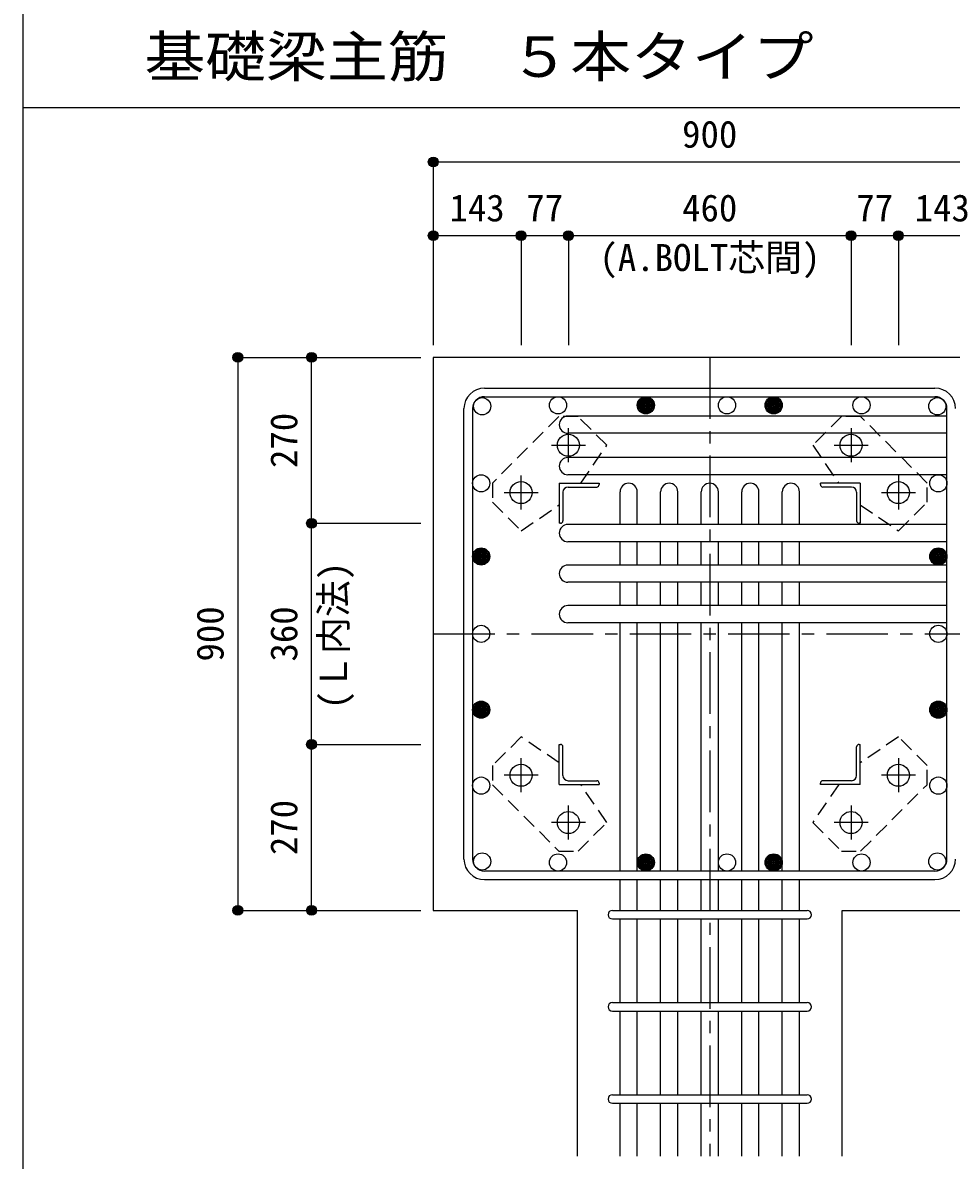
# Model space of a CAD drawing. Units: millimetres at full size, sheet at 1:20. Extents: x -3982 to 3969, y -2797 to 2801.
# Drawn here: x -3982 to -2471, y -1861 to -10 of the extents above; entities that cross this region are included whole.
import ezdxf
from ezdxf.enums import TextEntityAlignment as Align

# ---------------------------------------------------------------- set-up
doc = ezdxf.new("R2010")
doc.units = ezdxf.units.MM
doc.header["$LTSCALE"] = 20
doc.header["$PDMODE"] = 32
doc.header["$PDSIZE"] = 10
doc.linetypes.add('CHAIN1', pattern=[8, 5, -1, 1, -1])
doc.linetypes.add('DASHED1', pattern=[1.8, 1.2, -0.6])
for name, color, linetype in [('6-1_躯体線', 2, 'Continuous'), ('6-2_A.Bolt_', 4, 'Continuous'), ('6-3_柱型主筋', 4, 'Continuous'), ('6-4_フープ', 7, 'Continuous'), ('6-5_梁主筋', 7, 'Continuous'), ('6-6_S.T.P.', 7, 'Continuous'), ('6-7_文字', 7, 'Continuous'), ('6-9_プレート', 4, 'DASHED1'), ('6-D_寸法', 4, 'Continuous'), ('F-0_枠', 6, 'Continuous')]:
    doc.layers.add(name, color=color, linetype=linetype)
doc.styles.add('ＭＳ ゴシック', font='')
doc.styles.get('ＭＳ ゴシック').set_extended_font_data('MS Gothic')

msp = doc.modelspace()

# ---------------------------------------------------------------- linework, layer by layer
at = {"layer": '6-1_躯体線'}
for p, q in [((-2013.87, -554.67), (-3313.87, -554.67)), ((-3313.87, -554.67), (-3313.87, -1454.67)), ((-3313.87, -1454.67), (-3079.37, -1454.67)), ((-3079.37, -1854.67), (-3079.37, -1454.67))]:
    msp.add_line(p, q, dxfattribs=at)
msp.add_lwpolyline([(-2648.37, -1854.67), (-2648.37, -1454.67), (-2413.87, -1454.67)], dxfattribs=at)
at = {"layer": '6-2_A.Bolt_', "linetype": 'CHAIN1'}
for p, q in [((-3093.87, -725.37), (-3093.87, -669.87)), ((-2633.87, -669.87), (-2633.87, -725.37)), ((-3121.67, -697.67), (-3066.17, -697.67)), ((-2661.57, -697.67), (-2606.07, -697.67)), ((-3170.87, -802.37), (-3170.87, -746.87)), ((-2556.87, -746.87), (-2556.87, -802.37)), ((-3198.67, -774.67), (-3143.17, -774.67)), ((-2584.57, -774.67), (-2529.07, -774.67)), ((-3170.87, -1262.47), (-3170.87, -1206.97)), ((-2556.87, -1206.97), (-2556.87, -1262.47)), ((-3143.17, -1234.67), (-3198.67, -1234.67)), ((-2529.07, -1234.67), (-2584.57, -1234.67)), ((-3093.87, -1339.47), (-3093.87, -1283.97)), ((-2633.87, -1283.97), (-2633.87, -1339.47)), ((-3066.17, -1311.67), (-3121.67, -1311.67)), ((-2606.07, -1311.67), (-2661.57, -1311.67))]:
    msp.add_line(p, q, dxfattribs=at)
at = {"layer": '6-2_A.Bolt_'}
for p, q in [((-3108.87, -759.67), (-3043.87, -759.67)), ((-3108.87, -759.67), (-3108.87, -824.67)), ((-3102.87, -774.17), (-3102.87, -820.67)), ((-3094.37, -765.67), (-3047.87, -765.67)), ((-3043.87, -759.67), (-3043.87, -761.67)), ((-2618.87, -759.67), (-2683.87, -759.67)), ((-2683.87, -761.67), (-2683.87, -759.67)), ((-2633.37, -765.67), (-2679.87, -765.67)), ((-2624.87, -774.17), (-2624.87, -820.67)), ((-2618.87, -759.67), (-2618.87, -824.67)), ((-3106.87, -824.67), (-3108.87, -824.67)), ((-2618.87, -824.67), (-2620.87, -824.67)), ((-3108.87, -1184.67), (-3106.87, -1184.67)), ((-3108.87, -1249.67), (-3108.87, -1184.67)), ((-2620.87, -1184.67), (-2618.87, -1184.67)), ((-2618.87, -1249.67), (-2618.87, -1184.67)), ((-3102.87, -1235.17), (-3102.87, -1188.67)), ((-2624.87, -1235.17), (-2624.87, -1188.67)), ((-3108.87, -1249.67), (-3043.87, -1249.67)), ((-3094.37, -1243.67), (-3047.87, -1243.67)), ((-3043.87, -1247.67), (-3043.87, -1249.67)), ((-2683.87, -1249.67), (-2683.87, -1247.67)), ((-2618.87, -1249.67), (-2683.87, -1249.67)), ((-2633.37, -1243.67), (-2679.87, -1243.67))]:
    msp.add_line(p, q, dxfattribs=at)
at = {"layer": '6-2_A.Bolt_', "color": 3}
for centre in [(-3093.87, -697.67), (-2633.87, -697.67), (-3170.87, -774.67), (-2556.87, -774.67), (-3170.87, -1234.67), (-2556.87, -1234.67), (-3093.87, -1311.67), (-2633.87, -1311.67)]:
    msp.add_circle(centre, 18, dxfattribs=at)
at = {"layer": '6-2_A.Bolt_'}
for centre, radius, start, end in [((-3094.37, -774.17), 8.5, 90, 180), ((-3047.87, -761.67), 4, 270, 0), ((-2679.87, -761.67), 4, 180, 270), ((-2633.37, -774.17), 8.5, 0, 90), ((-3106.87, -820.67), 4, 270, 0), ((-2620.87, -820.67), 4, 180, 270), ((-3106.87, -1188.67), 4, 0, 90), ((-2620.87, -1188.67), 4, 90, 180), ((-3094.37, -1235.17), 8.5, 180, 270), ((-2633.37, -1235.17), 8.5, 270, 0), ((-3047.87, -1247.67), 4, 0, 90), ((-2679.87, -1247.67), 4, 90, 180)]:
    msp.add_arc(centre, radius, start, end, dxfattribs=at)
at = {"layer": '6-3_柱型主筋', "color": 3}
for centre in [(-3234.26, -634.28), (-3110.79, -632.67), (-2967.87, -632.67), (-2835.87, -632.67), (-2759.87, -632.67), (-2616.94, -632.67), (-2493.48, -634.28), (-3235.87, -759.67), (-2491.87, -759.67), (-3235.87, -878.67), (-2491.87, -878.67), (-3235.87, -1004.67), (-2491.87, -1004.67), (-3235.87, -1128.13), (-2491.87, -1128.13), (-3235.87, -1251.6), (-2491.87, -1251.6), (-3234.26, -1375.06), (-3110.79, -1376.67), (-2967.87, -1376.67), (-2835.87, -1376.67), (-2759.87, -1376.67), (-2616.94, -1376.67), (-2493.48, -1375.06)]:
    msp.add_circle(centre, 14, dxfattribs=at)
at = {"layer": '6-3_柱型主筋'}
for centre, radius in [((-2967.87, -632.67), 14), ((-2967.87, -632.67), 12.6), ((-2967.87, -632.67), 11.2), ((-2967.87, -632.67), 9.8), ((-2967.87, -632.67), 8.4), ((-2967.87, -632.67), 7), ((-2967.87, -632.67), 5.6), ((-2967.87, -632.67), 4.2), ((-2759.87, -632.67), 14), ((-2759.87, -632.67), 12.6), ((-2759.87, -632.67), 11.2), ((-2759.87, -632.67), 9.8), ((-2759.87, -632.67), 8.4), ((-2759.87, -632.67), 7), ((-2759.87, -632.67), 5.6), ((-2759.87, -632.67), 4.2), ((-2967.87, -632.67), 2.8), ((-2967.87, -632.67), 1.4), ((-2759.87, -632.67), 2.8), ((-2759.87, -632.67), 1.4), ((-3235.87, -878.67), 14), ((-3235.87, -878.67), 12.6), ((-3235.87, -878.67), 11.2), ((-3235.87, -878.67), 9.8), ((-2491.87, -878.67), 14), ((-2491.87, -878.67), 12.6), ((-2491.87, -878.67), 11.2), ((-2491.87, -878.67), 9.8), ((-3235.87, -878.67), 8.4), ((-3235.87, -878.67), 7), ((-3235.87, -878.67), 5.6), ((-3235.87, -878.67), 4.2), ((-3235.87, -878.67), 2.8), ((-3235.87, -878.67), 1.4), ((-2491.87, -878.67), 8.4), ((-2491.87, -878.67), 7), ((-2491.87, -878.67), 5.6), ((-2491.87, -878.67), 4.2), ((-2491.87, -878.67), 2.8), ((-2491.87, -878.67), 1.4), ((-3235.87, -1128.13), 14), ((-3235.87, -1128.13), 12.6), ((-3235.87, -1128.13), 11.2), ((-3235.87, -1128.13), 9.8), ((-3235.87, -1128.13), 8.4), ((-3235.87, -1128.13), 7), ((-3235.87, -1128.13), 5.6), ((-3235.87, -1128.13), 4.2), ((-3235.87, -1128.13), 2.8), ((-3235.87, -1128.13), 1.4), ((-2491.87, -1128.13), 14), ((-2491.87, -1128.13), 12.6), ((-2491.87, -1128.13), 11.2), ((-2491.87, -1128.13), 9.8), ((-2491.87, -1128.13), 8.4), ((-2491.87, -1128.13), 7), ((-2491.87, -1128.13), 5.6), ((-2491.87, -1128.13), 4.2), ((-2491.87, -1128.13), 2.8), ((-2491.87, -1128.13), 1.4), ((-2967.87, -1376.67), 14), ((-2967.87, -1376.67), 12.6), ((-2967.87, -1376.67), 11.2), ((-2967.87, -1376.67), 9.8), ((-2967.87, -1376.67), 8.4), ((-2967.87, -1376.67), 7), ((-2759.87, -1376.67), 14), ((-2759.87, -1376.67), 12.6), ((-2759.87, -1376.67), 11.2), ((-2759.87, -1376.67), 9.8), ((-2759.87, -1376.67), 8.4), ((-2759.87, -1376.67), 7), ((-2967.87, -1376.67), 5.6), ((-2967.87, -1376.67), 4.2), ((-2967.87, -1376.67), 2.8), ((-2967.87, -1376.67), 1.4), ((-2759.87, -1376.67), 5.6), ((-2759.87, -1376.67), 4.2), ((-2759.87, -1376.67), 2.8), ((-2759.87, -1376.67), 1.4)]:
    msp.add_circle(centre, radius, dxfattribs=at)
at = {"layer": '6-4_フープ'}
for p, q in [((-3230.37, -604.67), (-2497.37, -604.67)), ((-3230.37, -618.67), (-2497.37, -618.67)), ((-3263.87, -1371.17), (-3263.87, -638.17)), ((-3249.87, -638.17), (-3249.87, -1371.17)), ((-2477.87, -1371.17), (-2477.87, -638.17)), ((-2497.37, -1390.67), (-3230.37, -1390.67)), ((-3230.37, -1404.67), (-2497.37, -1404.67))]:
    msp.add_line(p, q, dxfattribs=at)
for centre, radius, start, end in [((-3230.37, -638.17), 33.5, 90, 180), ((-2497.37, -638.17), 33.5, 0, 90), ((-3230.37, -638.17), 19.5, 90, 180), ((-2497.37, -638.17), 19.5, 0, 90), ((-3230.37, -1371.17), 33.5, 180, 270), ((-3230.37, -1371.17), 19.5, 180, 270), ((-2497.37, -1371.17), 33.5, 270, 0), ((-2497.37, -1371.17), 19.5, 270, 0)]:
    msp.add_arc(centre, radius, start, end, dxfattribs=at)
at = {"layer": '6-5_梁主筋'}
for p, q in [((-2477.87, -650.28), (-3094.87, -650.28)), ((-2477.87, -678.28), (-3094.87, -678.28)), ((-2477.87, -717.67), (-3094.87, -717.67)), ((-2477.87, -745.67), (-3094.87, -745.67)), ((-3009.87, -826.67), (-3009.87, -773.67)), ((-2981.87, -826.67), (-2981.87, -773.67)), ((-2943.87, -826.67), (-2943.87, -773.67)), ((-2915.87, -826.67), (-2915.87, -773.67)), ((-2877.87, -826.67), (-2877.87, -773.67)), ((-2849.87, -826.67), (-2849.87, -773.67)), ((-2811.87, -826.67), (-2811.87, -773.67)), ((-2783.87, -826.67), (-2783.87, -773.67)), ((-2745.87, -826.67), (-2745.87, -773.67)), ((-2717.87, -826.67), (-2717.87, -773.67)), ((-2477.87, -826.67), (-3094.87, -826.67)), ((-2477.87, -854.67), (-3094.87, -854.67)), ((-3009.87, -892.67), (-3009.87, -854.67)), ((-2981.87, -892.67), (-2981.87, -854.67)), ((-2943.87, -892.67), (-2943.87, -854.67)), ((-2915.87, -892.67), (-2915.87, -854.67)), ((-2877.87, -892.67), (-2877.87, -854.67)), ((-2849.87, -892.67), (-2849.87, -854.67)), ((-2811.87, -892.67), (-2811.87, -854.67)), ((-2783.87, -892.67), (-2783.87, -854.67)), ((-2745.87, -892.67), (-2745.87, -854.67)), ((-2717.87, -892.67), (-2717.87, -854.67)), ((-2477.87, -892.67), (-3094.87, -892.67)), ((-2477.87, -920.67), (-3094.87, -920.67)), ((-3009.87, -958.67), (-3009.87, -920.67)), ((-2981.87, -958.67), (-2981.87, -920.67)), ((-2943.87, -958.67), (-2943.87, -920.67)), ((-2915.87, -958.67), (-2915.87, -920.67)), ((-2877.87, -958.67), (-2877.87, -920.67)), ((-2849.87, -958.67), (-2849.87, -920.67)), ((-2811.87, -958.67), (-2811.87, -920.67)), ((-2783.87, -958.67), (-2783.87, -920.67)), ((-2745.87, -958.67), (-2745.87, -920.67)), ((-2717.87, -958.67), (-2717.87, -920.67)), ((-2477.87, -958.67), (-3094.87, -958.67)), ((-2477.87, -986.67), (-3094.87, -986.67)), ((-3009.87, -1024.67), (-3009.87, -986.67)), ((-2981.87, -1024.67), (-2981.87, -986.67)), ((-2943.87, -1024.67), (-2943.87, -986.67)), ((-2915.87, -1024.67), (-2915.87, -986.67)), ((-2877.87, -1024.67), (-2877.87, -986.67)), ((-2849.87, -1024.67), (-2849.87, -986.67)), ((-2811.87, -1024.67), (-2811.87, -986.67)), ((-2783.87, -1024.67), (-2783.87, -986.67)), ((-2745.87, -1024.67), (-2745.87, -986.67)), ((-2717.87, -1024.67), (-2717.87, -986.67)), ((-3009.87, -1390.67), (-3009.87, -1017.67)), ((-2981.87, -1390.67), (-2981.87, -1017.67)), ((-2943.87, -1390.67), (-2943.87, -1017.67)), ((-2915.87, -1390.67), (-2915.87, -1017.67)), ((-2877.87, -1390.67), (-2877.87, -1017.67)), ((-2849.87, -1390.67), (-2849.87, -1017.67)), ((-2811.87, -1390.67), (-2811.87, -1017.67)), ((-2783.87, -1390.67), (-2783.87, -1017.67)), ((-2745.87, -1390.67), (-2745.87, -1017.67)), ((-2717.87, -1390.67), (-2717.87, -1017.67)), ((-3009.87, -1454.67), (-3009.87, -1404.67)), ((-2981.87, -1454.67), (-2981.87, -1404.67)), ((-2943.87, -1454.67), (-2943.87, -1404.67)), ((-2915.87, -1454.67), (-2915.87, -1404.67)), ((-2877.87, -1454.67), (-2877.87, -1404.67)), ((-2849.87, -1454.67), (-2849.87, -1404.67)), ((-2811.87, -1454.67), (-2811.87, -1404.67)), ((-2783.87, -1454.67), (-2783.87, -1404.67)), ((-2745.87, -1454.67), (-2745.87, -1404.67)), ((-2717.87, -1454.67), (-2717.87, -1404.67)), ((-3009.87, -1604.67), (-3009.87, -1468.67)), ((-2981.87, -1604.67), (-2981.87, -1468.67)), ((-2943.87, -1604.67), (-2943.87, -1468.67)), ((-2915.87, -1604.67), (-2915.87, -1468.67)), ((-2877.87, -1604.67), (-2877.87, -1468.67)), ((-2849.87, -1604.67), (-2849.87, -1468.67)), ((-2811.87, -1604.67), (-2811.87, -1468.67)), ((-2783.87, -1604.67), (-2783.87, -1468.67)), ((-2745.87, -1604.67), (-2745.87, -1468.67)), ((-2717.87, -1604.67), (-2717.87, -1468.67)), ((-3009.87, -1754.67), (-3009.87, -1618.67)), ((-2981.87, -1754.67), (-2981.87, -1618.67)), ((-2943.87, -1754.67), (-2943.87, -1618.67)), ((-2915.87, -1754.67), (-2915.87, -1618.67)), ((-2877.87, -1754.67), (-2877.87, -1618.67)), ((-2849.87, -1754.67), (-2849.87, -1618.67)), ((-2811.87, -1754.67), (-2811.87, -1618.67)), ((-2783.87, -1754.67), (-2783.87, -1618.67)), ((-2745.87, -1754.67), (-2745.87, -1618.67)), ((-2717.87, -1754.67), (-2717.87, -1618.67)), ((-3009.87, -1854.67), (-3009.87, -1768.67)), ((-2981.87, -1854.67), (-2981.87, -1768.67)), ((-2943.87, -1854.67), (-2943.87, -1768.67)), ((-2915.87, -1854.67), (-2915.87, -1768.67)), ((-2877.87, -1854.67), (-2877.87, -1768.67)), ((-2849.87, -1854.67), (-2849.87, -1768.67)), ((-2811.87, -1854.67), (-2811.87, -1768.67)), ((-2783.87, -1854.67), (-2783.87, -1768.67)), ((-2745.87, -1854.67), (-2745.87, -1768.67)), ((-2717.87, -1854.67), (-2717.87, -1768.67))]:
    msp.add_line(p, q, dxfattribs=at)
for centre, start, end in [((-3094.87, -664.28), 90, 270), ((-3094.87, -731.67), 90, 270), ((-2995.87, -773.67), 0, 180), ((-2929.87, -773.67), 0, 180), ((-2863.87, -773.67), 0, 180), ((-2797.87, -773.67), 0, 180), ((-2731.87, -773.67), 0, 180), ((-3094.87, -840.67), 90, 270), ((-3094.87, -906.67), 90, 270), ((-3094.87, -972.67), 90, 270)]:
    msp.add_arc(centre, 14, start, end, dxfattribs=at)
at = {"layer": '6-6_S.T.P.'}
for p, q in [((-3022.37, -1454.67), (-2705.37, -1454.67)), ((-3022.37, -1468.67), (-2705.37, -1468.67)), ((-3022.37, -1604.67), (-2705.37, -1604.67)), ((-3022.37, -1618.67), (-2705.37, -1618.67)), ((-3022.37, -1754.67), (-2705.37, -1754.67)), ((-3022.37, -1768.67), (-2705.37, -1768.67))]:
    msp.add_line(p, q, dxfattribs=at)
for centre, start, end in [((-3022.37, -1461.67), 90, 270), ((-3022.37, -1461.67), 90, 270), ((-3022.37, -1461.67), 90, 270), ((-3022.37, -1461.67), 90, 270), ((-2705.37, -1461.67), 270, 90), ((-2705.37, -1461.67), 270, 90), ((-2705.37, -1461.67), 270, 90), ((-2705.37, -1461.67), 270, 90), ((-3022.37, -1611.67), 90, 270), ((-2705.37, -1611.67), 270, 90), ((-3022.37, -1761.67), 90, 270), ((-2705.37, -1761.67), 270, 90)]:
    msp.add_arc(centre, 7, start, end, dxfattribs=at)
at = {"layer": '6-9_プレート'}
for p, q in [((-3109.37, -650.97), (-3217.57, -759.17)), ((-3078.27, -650.97), (-3109.37, -650.97)), ((-2510.17, -759.17), (-2618.37, -650.97)), ((-2510.17, -790.27), (-2510.17, -759.17)), ((-3217.57, -1219.07), (-3217.57, -1250.17)), ((-3217.57, -1250.17), (-3109.37, -1358.37)), ((-2618.37, -1358.37), (-2510.17, -1250.17)), ((-2649.47, -1358.37), (-2618.37, -1358.37))]:
    msp.add_line(p, q, dxfattribs=at)
for points in [[(-3073.77, -759.67), (-3031.57, -697.67), (-3078.27, -650.97)], [(-2618.37, -650.97), (-2649.47, -650.97), (-2696.17, -697.67), (-2653.87, -759.67)], [(-3217.57, -759.17), (-3217.57, -790.27), (-3170.87, -836.97), (-3108.87, -794.67)], [(-2618.87, -794.77), (-2556.87, -836.97), (-2510.17, -790.27)], [(-3108.87, -1214.57), (-3170.87, -1172.37), (-3217.57, -1219.07)], [(-2510.17, -1250.17), (-2510.17, -1219.07), (-2556.87, -1172.37), (-2618.87, -1214.67)], [(-3109.37, -1358.37), (-3078.27, -1358.37), (-3031.57, -1311.67), (-3073.87, -1249.67)], [(-2653.97, -1249.67), (-2696.17, -1311.67), (-2649.47, -1358.37)]]:
    msp.add_lwpolyline(points, dxfattribs=at)
at = {"layer": '6-D_寸法'}
for p, q in [((-3313.87, -236.65), (-3313.87, -356.65)), ((-3313.87, -236.65), (-2413.87, -236.65)), ((-3313.87, -236.65), (-3313.87, -356.65)), ((-3313.87, -356.65), (-3170.87, -356.65)), ((-3313.87, -356.65), (-3313.87, -534.67)), ((-3170.87, -356.65), (-3170.87, -534.67)), ((-3170.87, -356.65), (-3093.87, -356.65)), ((-3093.87, -356.65), (-3093.87, -534.67)), ((-3093.87, -356.65), (-2633.87, -356.65)), ((-2633.87, -356.65), (-2633.87, -534.67)), ((-2633.87, -356.65), (-2556.87, -356.65)), ((-2556.87, -356.65), (-2556.87, -534.67)), ((-3631.89, -554.67), (-3631.89, -1454.67)), ((-3631.89, -554.67), (-3511.89, -554.67)), ((-3511.89, -554.67), (-3333.87, -554.67)), ((-3511.89, -1184.67), (-3511.89, -824.67)), ((-3511.89, -824.67), (-3333.87, -824.67)), ((-3511.89, -1454.67), (-3511.89, -1184.67)), ((-3511.89, -1184.67), (-3333.87, -1184.67)), ((-3631.89, -1454.67), (-3511.89, -1454.67)), ((-3511.89, -1454.67), (-3333.87, -1454.67))]:
    msp.add_line(p, q, dxfattribs=at)
at = {"layer": '6-D_寸法', "linetype": 'CHAIN1'}
for p, q in [((-2863.87, -554.67), (-2863.87, -1854.67)), ((-3313.87, -1004.67), (-2413.87, -1004.67))]:
    msp.add_line(p, q, dxfattribs=at)
at = {"layer": '6-D_寸法'}
for points in [[(-2556.87, -356.65), (-2413.87, -356.65), (-2413.87, -534.67)], [(-3631.89, -554.67), (-3511.89, -554.67), (-3333.87, -554.67)], [(-3511.89, -824.67), (-3511.89, -554.67), (-3333.87, -554.67)]]:
    msp.add_lwpolyline(points, dxfattribs=at)
for centre, radius in [((-3313.87, -236.65), 8), ((-3313.87, -236.65), 7.2), ((-3313.87, -236.65), 6.4), ((-3313.87, -236.65), 5.6), ((-3313.87, -236.65), 4.8), ((-3313.87, -236.65), 4), ((-3313.87, -236.65), 3.2), ((-3313.87, -236.65), 2.4), ((-3313.87, -236.65), 1.6), ((-3313.87, -236.65), 0.8), ((-3313.87, -356.65), 8), ((-3313.87, -356.65), 7.2), ((-3313.87, -356.65), 6.4), ((-3313.87, -356.65), 5.6), ((-3170.87, -356.65), 8), ((-3170.87, -356.65), 7.2), ((-3170.87, -356.65), 6.4), ((-3170.87, -356.65), 5.6), ((-3093.87, -356.65), 8), ((-3093.87, -356.65), 7.2), ((-3093.87, -356.65), 6.4), ((-3093.87, -356.65), 5.6), ((-2633.87, -356.65), 8), ((-2633.87, -356.65), 7.2), ((-2633.87, -356.65), 6.4), ((-2633.87, -356.65), 5.6), ((-2556.87, -356.65), 8), ((-2556.87, -356.65), 7.2), ((-2556.87, -356.65), 6.4), ((-2556.87, -356.65), 5.6), ((-3313.87, -356.65), 4.8), ((-3313.87, -356.65), 4), ((-3313.87, -356.65), 3.2), ((-3313.87, -356.65), 2.4), ((-3313.87, -356.65), 1.6), ((-3313.87, -356.65), 0.8), ((-3170.87, -356.65), 4.8), ((-3170.87, -356.65), 4), ((-3170.87, -356.65), 3.2), ((-3170.87, -356.65), 2.4), ((-3170.87, -356.65), 1.6), ((-3170.87, -356.65), 0.8), ((-3093.87, -356.65), 4.8), ((-3093.87, -356.65), 4), ((-3093.87, -356.65), 3.2), ((-3093.87, -356.65), 2.4), ((-3093.87, -356.65), 1.6), ((-3093.87, -356.65), 0.8), ((-2633.87, -356.65), 4.8), ((-2633.87, -356.65), 4), ((-2633.87, -356.65), 3.2), ((-2633.87, -356.65), 2.4), ((-2633.87, -356.65), 1.6), ((-2633.87, -356.65), 0.8), ((-2556.87, -356.65), 4.8), ((-2556.87, -356.65), 4), ((-2556.87, -356.65), 3.2), ((-2556.87, -356.65), 2.4), ((-2556.87, -356.65), 1.6), ((-2556.87, -356.65), 0.8), ((-3631.89, -554.67), 8), ((-3631.89, -554.67), 7.2), ((-3631.89, -554.67), 6.4), ((-3631.89, -554.67), 5.6), ((-3631.89, -554.67), 4.8), ((-3631.89, -554.67), 4), ((-3631.89, -554.67), 3.2), ((-3631.89, -554.67), 2.4), ((-3631.89, -554.67), 1.6), ((-3631.89, -554.67), 0.8), ((-3511.89, -554.67), 8), ((-3511.89, -554.67), 7.2), ((-3511.89, -554.67), 6.4), ((-3511.89, -554.67), 5.6), ((-3511.89, -554.67), 4.8), ((-3511.89, -554.67), 4), ((-3511.89, -554.67), 3.2), ((-3511.89, -554.67), 2.4), ((-3511.89, -554.67), 1.6), ((-3511.89, -554.67), 0.8), ((-3511.89, -824.67), 8), ((-3511.89, -824.67), 7.2), ((-3511.89, -824.67), 6.4), ((-3511.89, -824.67), 5.6), ((-3511.89, -824.67), 4.8), ((-3511.89, -824.67), 4), ((-3511.89, -824.67), 3.2), ((-3511.89, -824.67), 2.4), ((-3511.89, -824.67), 1.6), ((-3511.89, -824.67), 0.8), ((-3511.89, -1184.67), 8), ((-3511.89, -1184.67), 7.2), ((-3511.89, -1184.67), 6.4), ((-3511.89, -1184.67), 5.6), ((-3511.89, -1184.67), 4.8), ((-3511.89, -1184.67), 4), ((-3511.89, -1184.67), 3.2), ((-3511.89, -1184.67), 2.4), ((-3511.89, -1184.67), 1.6), ((-3511.89, -1184.67), 0.8), ((-3631.89, -1454.67), 8), ((-3631.89, -1454.67), 7.2), ((-3631.89, -1454.67), 6.4), ((-3631.89, -1454.67), 5.6), ((-3631.89, -1454.67), 4.8), ((-3631.89, -1454.67), 4), ((-3631.89, -1454.67), 3.2), ((-3631.89, -1454.67), 2.4), ((-3631.89, -1454.67), 1.6), ((-3631.89, -1454.67), 0.8), ((-3511.89, -1454.67), 8), ((-3511.89, -1454.67), 7.2), ((-3511.89, -1454.67), 6.4), ((-3511.89, -1454.67), 5.6), ((-3511.89, -1454.67), 4.8), ((-3511.89, -1454.67), 4), ((-3511.89, -1454.67), 3.2), ((-3511.89, -1454.67), 2.4), ((-3511.89, -1454.67), 1.6), ((-3511.89, -1454.67), 0.8)]:
    msp.add_circle(centre, radius, dxfattribs=at)
at = {"layer": '6-D_寸法', "color": 7}
for p in [(-3313.87, -236.65), (-3313.87, -356.65), (-3313.87, -356.65), (-3170.87, -356.65), (-3170.87, -356.65), (-3093.87, -356.65), (-3093.87, -356.65), (-2633.87, -356.65), (-2633.87, -356.65), (-2556.87, -356.65), (-2556.87, -356.65), (-3631.89, -554.67), (-3511.89, -554.67), (-3511.89, -824.67), (-3511.89, -1184.67), (-3631.89, -1454.67), (-3511.89, -1454.67)]:
    msp.add_point(p, dxfattribs=at)
at = {"layer": 'F-0_枠'}
msp.add_line((-3981.92, 2800.77), (-3981.92, -2796.83), dxfattribs=at)
at = {"layer": 'F-0_枠', "color": 2}
msp.add_line((-3981.92, -148.03), (2482.4, -148.03), dxfattribs=at)

# ---------------------------------------------------------------- texts
at = {"layer": '6-7_文字', "color": 2, "style": 'ＭＳ ゴシック', "width": 1.1}
msp.add_text('\u3000\u3000基礎梁主筋\u3000５本タイプ', height=65.98, dxfattribs=at).set_placement((-3981.92, -118.03), align=Align.BOTTOM_LEFT)
at = {"layer": '6-7_文字', "color": 4, "style": 'ＭＳ ゴシック'}
msp.add_text('(A.BOLT芯間)', height=43.99, dxfattribs=at).set_placement((-3043.34, -427.42), align=Align.BOTTOM_LEFT)
at = {"layer": '6-D_寸法', "style": 'ＭＳ ゴシック'}
for s, p in [('900', (-2908.87, -226.65)), ('143', (-3287.37, -346.65)), ('77', (-3162.37, -346.65)), ('460', (-2908.87, -346.65)), ('77', (-2625.37, -346.65)), ('143', (-2530.37, -346.65))]:
    msp.add_text(s, height=43.99, dxfattribs=at).set_placement(p, align=Align.BOTTOM_LEFT)
for s, p in [('270', (-3521.89, -734.67)), ('(Ｌ内法)', (-3441.2, -1127.34)), ('900', (-3641.89, -1049.67)), ('360', (-3521.89, -1049.67)), ('270', (-3521.89, -1364.67))]:
    msp.add_text(s, height=43.99, rotation=90, dxfattribs=at).set_placement(p, align=Align.BOTTOM_LEFT)

doc.saveas('drawing.dxf')
